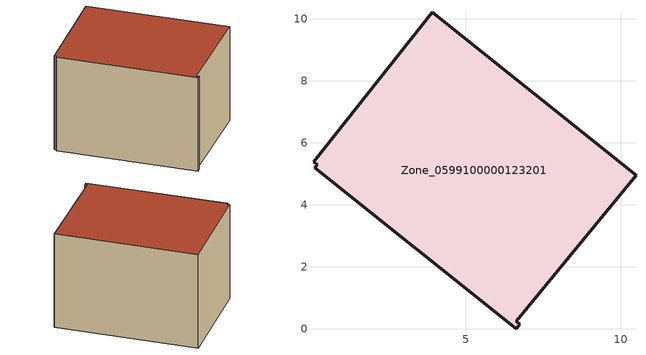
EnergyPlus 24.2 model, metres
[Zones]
Zone_0599100000123201
 floor ground (C_G): 6.63,0 0.12,5.19 0.2,5.3 0.08,5.39 3.91,10.21 10.49,4.95 6.63,0.23 6.75,0.14 z0.47
 wall outside (C_F): 10.49,4.95 3.91,10.21 0.08,5.39 0.2,5.3 0.12,5.19 6.63,0 6.75,0.14 6.63,0.23 10.49,4.95 z0.47:6.4
 roof outside (C_R): 0.12,5.19 6.63,0 6.75,0.14 6.63,0.23 10.49,4.95 3.91,10.21 0.08,5.39 0.2,5.3 z6.4
[BUILDING]
Pand.0599100000123201: North Axis=0; Terrain=City; Loads Convergence Tolerance Value=0.04; Temperature Convergence Tolerance Value=0.4; Solar Distribution=FullExterior; Maximum Number of Warmup Days=25; Minimum Number of Warmup Days=1
[Site:Location]
Rotterdam.The.Hague.AP_ZH_NLD Design_Conditions: Latitude=51.96; Longitude=4.45; Time Zone=1; Elevation=-4.5
[SITE:GROUNDTEMPERATURE:BUILDINGSURFACE]
18, 18, 18, 18, 18, 18, 18, 18, 18, 18, 18, 18
[MATERIAL] Thermal Absorptance=0.9; Solar Absorptance=0.7; Visible Absorptance=0.7
Name | Roughness | Thickness | Conductivity | Density | Specific Heat
G.TC.1946-1964 | MediumSmooth | 0.15 | 1 | 540 | 1210
F.TC.1946-1964 | Rough | 0.3 | 0.857143 | 1920 | 840
R.TC.1946-1964 | MediumRough | 0.2 | 0.235294 | 1500 | 1000
[CONSTRUCTION]
C_G: G.TC.1946-1964
C_F: F.TC.1946-1964
C_R: R.TC.1946-1964
[ZONE]
Zone_0599100000123201: Type=1; Multiplier=1; Ceiling Height=Autocalculate; Volume=Autocalculate; Floor Area=autocalculate; Part of Total Floor Area=Yes
[ZONEINFILTRATION:DESIGNFLOWRATE]
Infil_Zone_0599100000123201: Zone or ZoneList or Space or SpaceList=Zone_0599100000123201; Schedule=AlwaysOn; Design Flow Rate Calculation Method=Flow/Area; Flow Rate per Floor Area=0.003; Constant Term Coefficient=1; Temperature Term Coefficient=0; Velocity Term Coefficient=0; Velocity Squared Term Coefficient=0
[HVACTEMPLATE:ZONE:IDEALLOADSAIRSYSTEM]
Zone_0599100000123201: Maximum Heating Supply Air Temperature=50; Minimum Cooling Supply Air Temperature=13; Maximum Heating Supply Air Humidity Ratio=0.0156; Minimum Cooling Supply Air Humidity Ratio=0.0077; Heating Limit=NoLimit; Cooling Limit=NoLimit; Dehumidification Control Type=ConstantSensibleHeatRatio; Cooling Sensible Heat Ratio=0.7; Dehumidification Setpoint=60; Humidification Control Type=None; Humidification Setpoint=30; Outdoor Air Method=None; Outdoor Air Flow Rate per Person=0.00944; Outdoor Air Flow Rate per Zone Floor Area=0; Outdoor Air Flow Rate per Zone=0; Demand Controlled Ventilation Type=None; Outdoor Air Economizer Type=NoEconomizer; Heat Recovery Type=None; Sensible Heat Recovery Effectiveness=0.7; Latent Heat Recovery Effectiveness=0.65
[ZONECONTROL:THERMOSTAT]
ThermostatControl_Zone_0599100000123201: Zone or ZoneList=Zone_0599100000123201; Control Type Schedule=DualSetpointControlType; Control 1=Thermostat_Zone_0599100000123201; Temperature Difference Between Cutout And Setpoint=0
[THERMOSTATSETPOINT:DUALSETPOINT]
Thermostat_Zone_0599100000123201: Heating Setpoint Temperature Schedule=HeatingSetpoint_Zone_0599100000123201; Cooling Setpoint Temperature Schedule=CoolingSetpoint_Zone_0599100000123201
[SCHEDULE:COMPACT]
HeatingSetpoint_Zone_0599100000123201: Through: 12/31, For: AllDays, Until: 24:00, 21
CoolingSetpoint_Zone_0599100000123201: Through: 12/31, For: AllDays, Until: 24:00, 24
DualSetpointControlType: Through: 12/31, For: AllDays, Until: 24:00, 4
AlwaysOn: Through: 12/31, For: AllDays, Until: 24:00, 1
